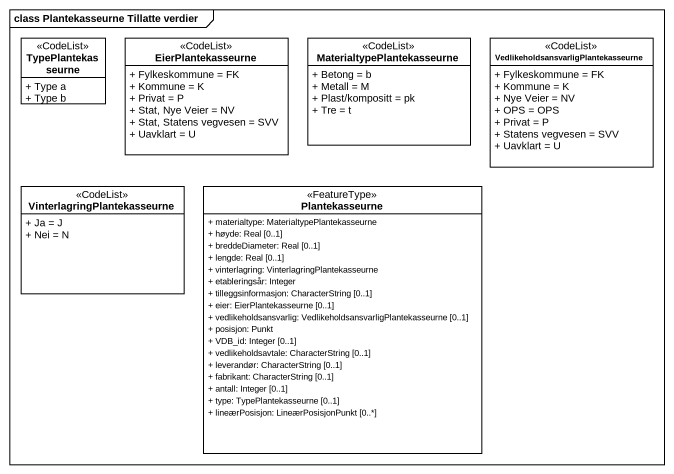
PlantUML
@startuml
mainframe class Plantekasseurne Tillatte verdier
hide circle
hide empty members
skinparam classAttributeIconSize 0
class TypePlantekasseurne <<CodeList>> {
  + Type a
  + Type b
}
class EierPlantekasseurne <<CodeList>> {
  + Fylkeskommune = FK
  + Kommune = K
  + Privat = P
  + Stat, Nye Veier = NV
  + Stat, Statens vegvesen = SVV
  + Uavklart = U
}
class MaterialtypePlantekasseurne <<CodeList>> {
  + Betong = b
  + Metall = M
  + Plast/kompositt = pk
  + Tre = t
}
class "VedlikeholdsansvarligPlantekasseurne" as VedlikeholdsansvarligPlantek <<CodeList>> {
  + Fylkeskommune = FK
  + Kommune = K
  + Nye Veier = NV
  + OPS = OPS
  + Privat = P
  + Statens vegvesen = SVV
  + Uavklart = U
}
class VinterlagringPlantekasseurne <<CodeList>> {
  + Ja = J
  + Nei = N
}
class Plantekasseurne <<FeatureType>> {
  + materialtype: MaterialtypePlantekasseurne
  + høyde: Real [0..1]
  + breddeDiameter: Real [0..1]
  + lengde: Real [0..1]
  + vinterlagring: VinterlagringPlantekasseurne
  + etableringsår: Integer
  + tilleggsinformasjon: CharacterString [0..1]
  + eier: EierPlantekasseurne [0..1]
  + vedlikeholdsansvarlig: VedlikeholdsansvarligPlantekasseurne [0..1]
  + posisjon: Punkt
  + VDB_id: Integer [0..1]
  + vedlikeholdsavtale: CharacterString [0..1]
  + leverandør: CharacterString [0..1]
  + fabrikant: CharacterString [0..1]
  + antall: Integer [0..1]
  + type: TypePlantekasseurne [0..1]
  + lineærPosisjon: LineærPosisjonPunkt [0..*]
}
@enduml
